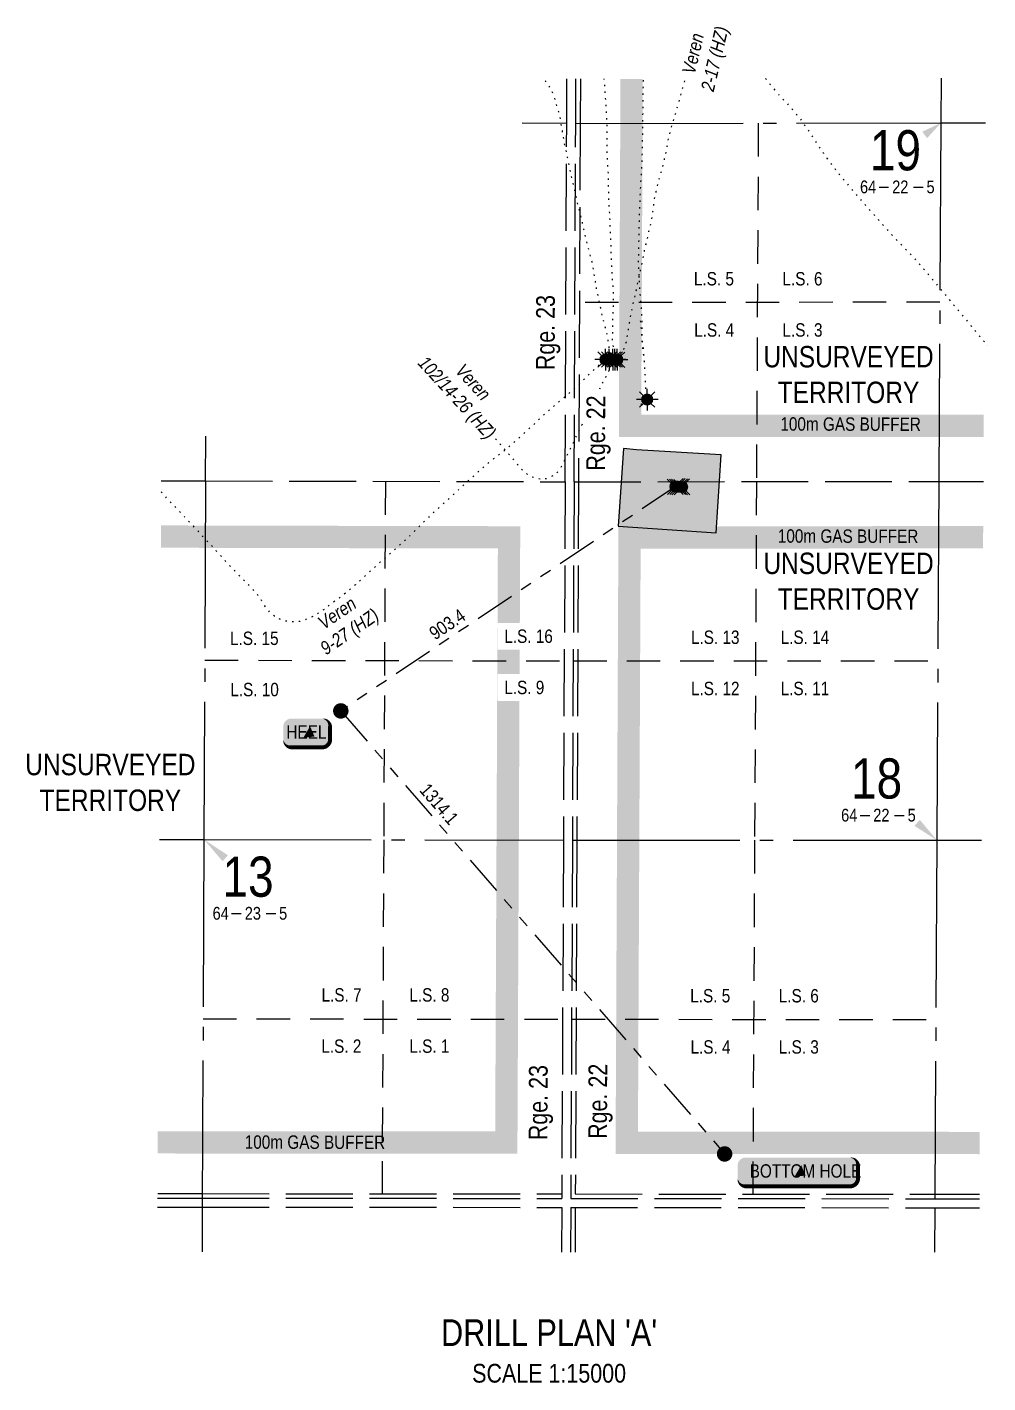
# Model space of a CAD drawing. Extents: x 476470 to 482026, y 6039448 to 6045135.
# Drawn here: x 477881 to 478598, y 6041385 to 6042397 of the extents above; entities that cross this region are included whole.
import ezdxf
from ezdxf.enums import TextEntityAlignment as Align

# ---------------------------------------------------------------- set-up
doc = ezdxf.new("R2010")
doc.units = 0
doc.header["$LTSCALE"] = 5
for name, pattern in [('foc-DOT', [1, 0.2, -0.8]), ('foc-DRILLPATH', [14.75, 6, -1.75, 1.75, -1.75, 1.75, -1.75]), ('foc-LSD', [8, 5, -3]), ('foc-QUARTERLINE', [33, 25, -3, 2, -3]), ('foc-UNSURVEYED', [12.5, 10, -2.5])]:
    doc.linetypes.add(name, pattern=pattern)
for name, color, linetype in [('10', 1, 'Continuous'), ('9', 3, 'Continuous'), ('ABADATA-DRILL-T', 8, 'Continuous'), ('AS-DRILL', 8, 'foc-DOT'), ('AS-TARGET-GAS', 182, 'Continuous'), ('AS-TARGET-GAS-H', 181, 'Continuous'), ('D-TXT', 6, 'Continuous'), ('DETAIL-T', 7, 'Continuous'), ('L-BD', 7, 'Continuous'), ('L-MON', 1, 'Continuous'), ('L-QSEC', 8, 'foc-QUARTERLINE'), ('L-SECLBL', 7, 'Continuous'), ('L-SECTION-LSD', 7, 'foc-LSD'), ('L-UNS-T', 3, 'Continuous'), ('L-USEC', 7, 'foc-UNSURVEYED'), ('P-PDRILLPATH', 12, 'foc-DRILLPATH'), ('P-PROPOSED', 10, 'Continuous'), ('P-PROPOSED-H', 21, 'Continuous')]:
    doc.layers.add(name, color=color, linetype=linetype)
doc.styles.add('100L', font='ARIALN.TTF', dxfattribs={"height": 11})
doc.styles.add('80', font='ARIALN.TTF', dxfattribs={"height": 10})
doc.styles.add('80CG', font='ARIALN.TTF', dxfattribs={"height": 10})
doc.styles.add('80L', font='ARIALN.TTF', dxfattribs={"height": 10})
doc.styles.add('SIMPLEX', font='ARIALN.TTF')

# ---------------------------------------------------------------- blocks, each defined once
blk = doc.blocks.new('plbh')
at = {"layer": 'L-MON'}
h = blk.add_hatch(color=255, dxfattribs=at)
h.dxf.hatch_style = 1
edge = h.paths.add_edge_path()
edge.add_arc((0, 0), 1.16, 0, 360)
h = blk.add_hatch(color=256, dxfattribs=at)
h.dxf.hatch_style = 1
h.paths.add_polyline_path([(-0.96, 0, 1), (0.96, 0, 1)])
h.paths.add_polyline_path([(0.91, 0, -1), (-0.91, 0, -1)], flags=16)
h.paths.add_polyline_path([(0.45, 0, -1), (-0.45, 0, -1)], flags=0)
h = blk.add_hatch(color=256, dxfattribs=at)
h.dxf.hatch_style = 1
h.paths.add_polyline_path([(-0.45, 0, 1), (0.45, 0, 1)])
h.paths.add_polyline_path([(0.4, 0, -1), (-0.4, 0, -1)], flags=16)
at = {"layer": 'L-MON', "color": 240}
for radius in [0.96, 0.91, 0.45, 0.4]:
    blk.add_circle((0, 0), radius, dxfattribs=at)
blk = doc.blocks.new('L-SECLBL')
at = {"layer": '9', "color": 7}
for p, q in [((-5.1, -27.8), (-12.3, -27.8)), ((20.7, -27.8), (13.5, -27.8))]:
    blk.add_line(p, q, dxfattribs=at)
at = {"layer": '10', "color": 2, "style": 'SIMPLEX'}
blk.add_attdef('SEC', text='', height=30, dxfattribs=at).set_placement((0, 0), align=Align.MIDDLE)
at = {"layer": '10', "color": 5, "style": '80L'}
blk.add_attdef('TWP', text='', height=9.5, dxfattribs=at).set_placement((-14.4, -27.4), align=Align.MIDDLE_RIGHT)
blk.add_attdef('RGE', text='', height=9.5, dxfattribs=at).set_placement((3.6, -27.4), align=Align.MIDDLE_CENTER)
blk.add_attdef('MER', text='', height=9.5, dxfattribs=at).set_placement((23.2, -27.4), align=Align.MIDDLE_LEFT)
blk = doc.blocks.new('GAS')
h = blk.add_hatch(color=255)
h.dxf.hatch_style = 1
edge = h.paths.add_edge_path()
edge.add_arc((0, 0), 0.9, 0, 360)
for p, q in [((-0.81, 0), (-1.62, 0)), ((-0.57, 0.57), (-1.14, 1.14)), ((0, 0.81), (0, 1.62)), ((0.57, 0.57), (1.14, 1.14)), ((1.62, 0), (0.81, 0)), ((-0.57, -0.57), (-1.14, -1.14)), ((0, -0.81), (0, -1.62)), ((1.14, -1.14), (0.57, -0.57))]:
    blk.add_line(p, q)
blk.add_circle((0, 0), 0.8)
blk = doc.blocks.new('WC')
at = {"layer": 'L-MON'}
h = blk.add_hatch(color=255, dxfattribs=at)
h.dxf.hatch_style = 1
edge = h.paths.add_edge_path()
edge.add_arc((0, 0), 0.9, 0, 360)
at = {"layer": 'L-MON', "color": 240, "flags": 128}
for points in [[(-0.62, 0.5), (-1.23, 1.12)], [(0.52, 0.61), (1.13, 1.21)], [(-1.18, -1.18), (-0.56, -0.57)], [(1.16, -1.18), (0.56, -0.57)]]:
    blk.add_lwpolyline(points, dxfattribs=at)
at = {"layer": 'L-MON', "color": 240}
for radius in [0.8, 0.373]:
    blk.add_circle((0, 0), radius, dxfattribs=at)
blk = doc.blocks.new('*U73')
h = blk.add_hatch(color=254)
edge = h.paths.add_edge_path()
edge.add_line((-39, -11.5), (39, -11.5))
edge.add_arc((39, -5.5), 6, 270, 360)
edge.add_line((45, -5.5), (45, 4))
edge.add_arc((39, 4), 6, 0, 90)
edge.add_line((39, 10), (-39, 10))
edge.add_arc((-39, 4), 6, 90, 180)
edge.add_line((-45, 4), (-45, -5.5))
edge.add_arc((-39, -5.5), 6, 180, 270)
at = {"color": 1, "flags": 128}
blk.add_lwpolyline([(-39, -11.5, 3, 3, 0), (39, -11.5, 3, 3, 0.414214), (45, -5.5, 3, 3, 0), (45, 4, 3, 0, 0.414214), (39, 10, 0, 0, 0), (-39, 10, 0, 0, 0.414214), (-45, 4, 0, 0, 0), (-45, -5.5, 0, 3, 0.414214)], format="xyseb", close=True, dxfattribs=at)
blk.add_lwpolyline([(5.8, -3.4, 0, 10, 0), (0, 0, 5, 5, 0)], format="xyseb", dxfattribs=at)
at = {"color": 1, "style": '80'}
blk.add_attdef('ENTER_TEXT_001', (-36, -5), '', height=10, dxfattribs=at)
blk = doc.blocks.new('*U69')
h = blk.add_hatch(color=254)
edge = h.paths.add_edge_path()
edge.add_line((-11.5, -11.5), (11.5, -11.5))
edge.add_arc((11.5, -5.5), 6, 270, 360)
edge.add_line((17.5, -5.5), (17.5, 4))
edge.add_arc((11.5, 4), 6, 0, 90)
edge.add_line((11.5, 10), (-11.5, 10))
edge.add_arc((-11.5, 4), 6, 90, 180)
edge.add_line((-17.5, 4), (-17.5, -5.5))
edge.add_arc((-11.5, -5.5), 6, 180, 270)
at = {"color": 1, "flags": 128}
blk.add_lwpolyline([(-11.5, -11.5, 3, 3, 0), (11.5, -11.5, 3, 3, 0.414214), (17.5, -5.5, 3, 3, 0), (17.5, 4, 3, 0, 0.414214), (11.5, 10, 0, 0, 0), (-11.5, 10, 0, 0, 0.414214), (-17.5, 4, 0, 0, 0), (-17.5, -5.5, 0, 3, 0.414214)], format="xyseb", close=True, dxfattribs=at)
blk.add_lwpolyline([(5.8, -3.4, 0, 10, 0), (0, 0, 5, 5, 0)], format="xyseb", dxfattribs=at)
at = {"color": 1, "style": '80'}
blk.add_attdef('ENTER_TEXT_001', (-36, -5), '', height=10, dxfattribs=at)

msp = doc.modelspace()

# ---------------------------------------------------------------- hatches: boundary and pattern name
at = {"layer": 'AS-TARGET-GAS-H'}
h = msp.add_hatch(color=256, dxfattribs=at)
h.dxf.hatch_style = 1
h.paths.add_polyline_path([(478595.368, 6042091.239), (478595.463, 6042107.901), (478561.838, 6042107.882), (478339.55, 6042107.758), (478340.545, 6042325.126), (478340.698, 6042358.481), (478324.037, 6042358.557), (478323.884, 6042325.202), (478322.812, 6042091.087), (478561.848, 6042091.221)])
h = msp.add_hatch(color=256, dxfattribs=at)
h.dxf.hatch_style = 1
h.paths.add_polyline_path([(478248.096, 6041790.264), (478249.169, 6042024.507), (478014.072, 6042025.03), (477980.757, 6042025.105), (477980.719, 6042008.443), (478014.035, 6042008.369), (478232.431, 6042007.883), (478231.435, 6041790.341), (478230.438, 6041572.496), (478011.627, 6041572.682), (477978.337, 6041572.712), (477978.322, 6041556.05), (478011.612, 6041556.02), (478247.024, 6041555.821)])
h = msp.add_hatch(color=256, dxfattribs=at)
h.dxf.hatch_style = 1
h.paths.add_polyline_path([(478592.428, 6041572.201), (478558.84, 6041572.228), (478337.1, 6041572.408), (478339.093, 6042007.803), (478561.894, 6042007.928), (478594.896, 6042007.946), (478594.991, 6042024.608), (478561.885, 6042024.589), (478322.507, 6042024.455), (478320.362, 6041555.76), (478558.826, 6041555.567), (478592.333, 6041555.539)])
at = {"layer": 'P-PROPOSED-H'}
h = msp.add_hatch(color=256, dxfattribs=at)
h.dxf.hatch_style = 1
h.paths.add_polyline_path([(478399.361, 6042077.903), (478336.084, 6042081.674), (478326.183, 6042082.669), (478322.392, 6042024.459), (478395.57, 6042019.693)])

# ---------------------------------------------------------------- linework, layer by layer
at = {"layer": 'AS-DRILL', "elevation": -283.74, "flags": 128}
for points in [[(478316.597, 6042149.115), (478316.597, 6042149.115), (478316.637, 6042149.132), (478316.717, 6042149.171), (478316.78, 6042149.238), (478316.828, 6042149.318), (478316.895, 6042149.421), (478316.962, 6042149.53), (478317.036, 6042149.66), (478317.12, 6042149.793), (478317.22, 6042149.912), (478317.334, 6042150.045), (478317.365, 6042150.245), (478317.313, 6042150.575), (478317.285, 6042150.979), (478317.26, 6042151.362), (478317.242, 6042151.742), (478317.227, 6042152.106), (478317.172, 6042152.386), (478317.132, 6042152.406), (478317.131, 6042152.283), (478317.148, 6042152.186), (478317.137, 6042152.153), (478317.131, 6042152.156), (478317.157, 6042152.146), (478317.164, 6042152.159), (478317.068, 6042152.247), (478316.968, 6042152.35), (478316.859, 6042152.474), (478316.739, 6042152.598), (478316.603, 6042152.709), (478316.444, 6042152.823), (478316.281, 6042152.937), (478316.145, 6042153.057), (478316.079, 6042153.191), (478316.04, 6042153.348), (478315.939, 6042153.948), (478315.91, 6042154.865), (478315.865, 6042156.012), (478315.715, 6042157.283), (478315.501, 6042158.734), (478315.236, 6042160.402), (478314.964, 6042162.273), (478314.621, 6042164.365), (478314.123, 6042166.904), (478313.486, 6042169.777), (478312.776, 6042172.703), (478312.04, 6042175.74), (478311.284, 6042178.677), (478310.524, 6042181.541), (478309.878, 6042184.474), (478309.298, 6042187.48), (478308.725, 6042190.396), (478308.118, 6042193.185), (478307.505, 6042195.968), (478306.868, 6042198.808), (478306.228, 6042201.681), (478305.731, 6042204.543), (478305.264, 6042207.332), (478304.791, 6042210.214), (478304.342, 6042213.363), (478303.926, 6042216.405), (478303.459, 6042219.164), (478302.832, 6042221.87), (478302.069, 6042224.82), (478301.177, 6042227.945), (478300.304, 6042231.019), (478299.508, 6042234.032), (478298.792, 6042237.016), (478298.12, 6042240.152), (478297.415, 6042243.266), (478296.721, 6042246.156), (478296.117, 6042248.882), (478295.521, 6042251.758), (478294.862, 6042254.784), (478294.159, 6042257.801), (478293.4, 6042260.821), (478292.58, 6042263.798), (478291.807, 6042266.672), (478291.173, 6042269.532), (478290.603, 6042272.321), (478290.039, 6042274.934), (478289.438, 6042277.63), (478288.729, 6042280.656), (478287.894, 6042283.977), (478287.053, 6042287.401), (478286.299, 6042290.775), (478285.674, 6042293.964), (478285.125, 6042297.06), (478284.545, 6042299.999), (478283.905, 6042302.919), (478283.189, 6042305.913), (478282.556, 6042308.782), (478282.082, 6042311.478), (478281.614, 6042314.16), (478281.104, 6042316.916), (478280.6, 6042319.758), (478280.12, 6042322.584), (478279.65, 6042325.406), (478279.184, 6042328.305), (478278.651, 6042331.237), (478277.924, 6042334.104), (478277.034, 6042337.015), (478276.122, 6042340.042), (478275.206, 6042343.217), (478274.102, 6042346.549), (478272.617, 6042349.912), (478270.723, 6042353.241), (478268.258, 6042356.559), (478266.41, 6042358.68)], [(478319.873, 6042148.952), (478319.873, 6042148.952), (478319.89, 6042148.952), (478319.93, 6042148.958), (478319.99, 6042148.981), (478320.047, 6042149.001), (478320.134, 6042149.031), (478320.224, 6042149.077), (478320.305, 6042149.213), (478320.366, 6042149.529), (478320.418, 6042150.019), (478320.445, 6042150.676), (478320.435, 6042151.496), (478320.329, 6042152.426), (478320.111, 6042153.394), (478319.848, 6042154.309), (478319.576, 6042155.303), (478319.274, 6042156.361), (478319.006, 6042157.389), (478318.814, 6042158.43), (478318.609, 6042159.471), (478318.41, 6042160.512), (478318.272, 6042161.486), (478318.215, 6042162.116), (478318.208, 6042162.216), (478318.167, 6042163.277), (478318.17, 6042164.066), (478318.189, 6042164.506), (478318.237, 6042166.143), (478318.249, 6042168.056), (478318.282, 6042170.839), (478318.333, 6042173.229), (478318.365, 6042175.896), (478318.382, 6042178.796), (478318.45, 6042181.872), (478318.648, 6042185.148), (478318.875, 6042188.657), (478318.915, 6042192.317), (478318.823, 6042196.19), (478318.692, 6042200.218), (478318.491, 6042204.369), (478318.154, 6042208.64), (478317.794, 6042212.962), (478317.529, 6042217.48), (478317.335, 6042222.318), (478317.205, 6042227.372), (478317.067, 6042232.202), (478316.923, 6042236.963), (478316.729, 6042241.821), (478316.48, 6042246.445), (478316.314, 6042250.846), (478316.141, 6042255.294), (478315.908, 6042259.661), (478315.616, 6042264.219), (478315.372, 6042269.017), (478315.304, 6042273.711), (478315.181, 6042278.175), (478315.096, 6042282.762), (478315.027, 6042287.379), (478314.758, 6042291.737), (478314.451, 6042296.029), (478314.142, 6042300.517), (478313.967, 6042305.128), (478314.011, 6042309.594), (478314.099, 6042314.24), (478314.178, 6042319.003), (478314.123, 6042323.757), (478313.935, 6042328.461), (478313.682, 6042332.763), (478313.395, 6042336.991), (478313.125, 6042341.375), (478312.83, 6042345.99), (478312.496, 6042350.782), (478312.108, 6042355.54), (478311.866, 6042358.736)], [(478321.533, 6042148.87), (478321.533, 6042148.87), (478321.506, 6042148.853), (478321.446, 6042148.8), (478321.376, 6042148.754), (478321.339, 6042148.741), (478321.373, 6042148.734), (478321.443, 6042148.744), (478321.509, 6042148.763), (478321.576, 6042148.76), (478321.649, 6042148.729), (478321.706, 6042148.689), (478321.755, 6042148.635), (478321.862, 6042148.682), (478322.03, 6042148.948), (478322.226, 6042149.447), (478322.439, 6042150.049), (478322.631, 6042150.635), (478322.814, 6042151.221), (478323.026, 6042151.71), (478323.282, 6042152.105), (478323.55, 6042152.494), (478323.728, 6042152.723), (478324.056, 6042153.041), (478324.481, 6042153.326), (478324.946, 6042153.777), (478325.497, 6042154.635), (478326.169, 6042155.922), (478326.934, 6042157.601), (478327.727, 6042159.664), (478328.395, 6042162.071), (478328.904, 6042164.812), (478329.377, 6042167.67), (478329.851, 6042170.535), (478330.358, 6042173.609), (478330.886, 6042176.707), (478331.431, 6042179.817), (478331.928, 6042182.839), (478332.485, 6042185.726), (478333.169, 6042188.706), (478333.806, 6042191.673), (478334.476, 6042194.683), (478335.228, 6042197.913), (478335.95, 6042201.14), (478336.641, 6042204.24), (478337.326, 6042207.507), (478337.947, 6042210.647), (478338.564, 6042213.565), (478339.177, 6042216.375), (478339.763, 6042219.056), (478340.332, 6042221.63), (478340.874, 6042224.247), (478341.413, 6042226.942), (478341.896, 6042229.709), (478342.429, 6042232.547), (478343.14, 6042235.45), (478343.924, 6042238.47), (478344.608, 6042241.61), (478345.212, 6042244.644), (478345.895, 6042247.424), (478346.614, 6042250.071), (478347.224, 6042252.868), (478347.752, 6042256.096), (478348.252, 6042259.54), (478348.677, 6042262.765), (478349.041, 6042265.753), (478349.431, 6042268.618), (478350.024, 6042271.595), (478350.806, 6042274.705), (478351.556, 6042277.738), (478352.136, 6042280.449), (478352.741, 6042283.096), (478353.575, 6042285.956), (478354.472, 6042288.978), (478355.33, 6042292.091), (478356.128, 6042295.254), (478356.886, 6042298.42), (478357.621, 6042301.584), (478358.326, 6042304.82), (478358.951, 6042308.038), (478359.462, 6042311.222), (478360.07, 6042314.392), (478360.838, 6042317.599), (478361.653, 6042320.702), (478362.514, 6042323.738), (478363.415, 6042326.804), (478364.363, 6042329.973), (478365.304, 6042333.102), (478366.249, 6042336.247), (478367.167, 6042339.476), (478368.052, 6042342.689), (478368.92, 6042345.815), (478369.754, 6042348.874), (478370.588, 6042351.917), (478371.489, 6042354.99), (478372.277, 6042358.009), (478372.446, 6042358.812)], [(478343.971, 6042119.13), (478343.968, 6042119.13), (478342.911, 6042118.405), (478342.563, 6042118.133), (478342.115, 6042117.749), (478341.589, 6042117.281), (478341.027, 6042116.74), (478340.468, 6042116.2), (478340.26, 6042116.001), (478340.059, 6042115.788), (478339.949, 6042115.685), (478339.905, 6042115.639), (478339.858, 6042115.632), (478339.752, 6042115.64), (478339.695, 6042115.623), (478339.685, 6042115.6), (478339.615, 6042115.57), (478339.575, 6042115.557), (478339.338, 6042115.495), (478338.997, 6042115.446), (478339.147, 6042115.406), (478339.314, 6042115.332), (478339.498, 6042115.484), (478339.762, 6042115.646), (478339.772, 6042116.42), (478339.936, 6042117.199), (478340.384, 6042117.593), (478340.708, 6042117.802), (478340.795, 6042117.898), (478340.949, 6042117.957), (478341.186, 6042118.11), (478341.408, 6042118.415), (478341.579, 6042118.664), (478341.677, 6042118.884), (478341.702, 6042119.221), (478341.693, 6042119.517), (478341.705, 6042119.917), (478341.707, 6042120.294), (478341.861, 6042120.577), (478342.179, 6042120.822), (478342.561, 6042121.15), (478342.902, 6042121.512), (478343.036, 6042121.648), (478343.073, 6042121.671), (478343.103, 6042121.724), (478343.114, 6042121.811), (478343.11, 6042121.844), (478343.085, 6042122.061), (478343.033, 6042122.384), (478342.985, 6042122.821), (478342.957, 6042123.358), (478342.947, 6042123.972), (478342.94, 6042124.672), (478342.924, 6042125.458), (478342.908, 6042126.325), (478342.892, 6042127.268), (478342.88, 6042128.272), (478342.858, 6042129.302), (478342.83, 6042130.382), (478342.815, 6042131.519), (478342.811, 6042132.726), (478342.783, 6042133.979), (478342.729, 6042135.256), (478342.662, 6042136.53), (478342.581, 6042137.817), (478342.497, 6042139.154), (478342.394, 6042140.534), (478342.294, 6042141.978), (478342.195, 6042143.599), (478342.188, 6042143.705), (478342.161, 6042144.192), (478342.111, 6042144.979), (478342.086, 6042145.312), (478341.976, 6042146.733), (478341.857, 6042148.35), (478341.731, 6042150.097), (478341.523, 6042151.902), (478341.188, 6042153.773), (478340.868, 6042155.748), (478340.647, 6042157.806), (478340.477, 6042159.94), (478340.341, 6042162.127), (478340.254, 6042164.378), (478340.225, 6042166.661), (478340.242, 6042168.978), (478340.3, 6042171.318), (478340.367, 6042173.691), (478340.369, 6042176.111), (478340.277, 6042178.608), (478340.116, 6042181.179), (478339.938, 6042183.823), (478339.754, 6042186.517), (478339.56, 6042189.288), (478339.343, 6042192.126), (478339.093, 6042195.043), (478338.837, 6042198.005), (478338.614, 6042200.989), (478338.441, 6042204.01), (478338.292, 6042207.064), (478338.13, 6042210.188), (478338.102, 6042210.698), (478337.948, 6042213.339), (478337.756, 6042216.487), (478337.694, 6042217.587), (478337.604, 6042219.651), (478337.565, 6042222.804), (478337.607, 6042225.984), (478337.648, 6042229.181), (478337.703, 6042232.367), (478337.798, 6042235.563), (478337.906, 6042238.739), (478337.934, 6042239.729), (478338.005, 6042242.946), (478338.009, 6042243.066), (478338.07, 6042246.159), (478338.122, 6042249.379), (478338.17, 6042252.588), (478338.238, 6042255.808), (478338.35, 6042259.021), (478338.556, 6042263.907), (478338.738, 6042268.659), (478338.92, 6042273.558), (478339.142, 6042278.264), (478339.425, 6042283.213), (478339.714, 6042287.868), (478340.019, 6042292.69), (478340.238, 6042297.446), (478340.453, 6042307.095), (478340.641, 6042316.744), (478340.785, 6042326.39), (478340.904, 6042336.047), (478341.018, 6042345.69), (478341.14, 6042355.336), (478341.176, 6042357.386), (478341.204, 6042358.773)], [(478432.463, 6042358.886), (478433.671, 6042357.337), (478435.676, 6042354.778), (478437.767, 6042352.175), (478439.994, 6042349.501), (478442.382, 6042346.777), (478444.906, 6042344.008), (478447.562, 6042341.179), (478450.286, 6042338.27), (478452.995, 6042335.234), (478455.64, 6042332.035), (478458.225, 6042328.713), (478460.749, 6042325.258), (478463.232, 6042321.676), (478465.662, 6042318.011), (478468.057, 6042314.257), (478470.497, 6042310.505), (478473.009, 6042306.777), (478475.579, 6042303.058), (478478.225, 6042299.363), (478480.944, 6042295.677), (478483.738, 6042292.044), (478489.004, 6042285.436), (478489.451, 6042284.877), (478495.275, 6042277.78), (478501.232, 6042270.805), (478504.256, 6042267.351), (478507.204, 6042264.014), (478513.432, 6042257.068), (478519.51, 6042250.193), (478525.595, 6042243.335), (478531.867, 6042236.646), (478538.303, 6042230.092), (478544.599, 6042223.426), (478550.623, 6042216.472), (478556.548, 6042209.454), (478562.431, 6042202.39), (478568.319, 6042195.349), (478574.193, 6042188.278), (478580.023, 6042181.188), (478585.9, 6042174.127), (478591.734, 6042167.03), (478597.681, 6042160.032), (478598.492, 6042159.121)], [(478343.971, 6042119.13), (478342.908, 6042118.405), (478342.563, 6042118.13), (478342.115, 6042117.745), (478341.589, 6042117.278), (478341.027, 6042116.74), (478340.464, 6042116.196), (478340.26, 6042115.997), (478340.059, 6042115.788), (478339.949, 6042115.685), (478339.905, 6042115.636), (478339.855, 6042115.632), (478339.748, 6042115.64), (478339.692, 6042115.62), (478339.681, 6042115.597), (478339.611, 6042115.567), (478339.575, 6042115.557), (478339.334, 6042115.495), (478338.994, 6042115.443), (478339.144, 6042115.402), (478339.31, 6042115.332), (478339.494, 6042115.484), (478339.762, 6042115.646), (478339.769, 6042116.42), (478339.936, 6042117.199), (478340.381, 6042117.59), (478340.705, 6042117.799), (478340.795, 6042117.898), (478340.949, 6042117.957), (478341.186, 6042118.11), (478341.405, 6042118.415), (478341.576, 6042118.664), (478341.673, 6042118.881), (478341.698, 6042119.221), (478341.693, 6042119.517), (478341.701, 6042119.914), (478341.703, 6042120.291), (478341.861, 6042120.573), (478342.179, 6042120.818), (478342.557, 6042121.147), (478342.902, 6042121.512), (478343.033, 6042121.644), (478343.07, 6042121.671), (478343.103, 6042121.721), (478343.11, 6042121.844), (478343.081, 6042122.058), (478343.03, 6042122.384), (478342.985, 6042122.818), (478342.954, 6042123.355), (478342.944, 6042123.972), (478342.937, 6042124.672), (478342.924, 6042125.458), (478342.905, 6042126.325), (478342.889, 6042127.265), (478342.877, 6042128.272), (478342.855, 6042129.302), (478342.83, 6042130.379), (478342.815, 6042131.519), (478342.811, 6042132.722), (478342.783, 6042133.979), (478342.726, 6042135.256), (478342.659, 6042136.53), (478342.581, 6042137.813), (478342.494, 6042139.154), (478342.39, 6042140.531), (478342.29, 6042141.975), (478342.195, 6042143.595), (478342.188, 6042143.705), (478342.157, 6042144.192), (478342.108, 6042144.979), (478342.004, 6042146.303), (478341.88, 6042147.607), (478341.766, 6042148.871), (478341.688, 6042150.068), (478341.637, 6042151.225), (478341.579, 6042152.418), (478341.505, 6042153.655), (478341.411, 6042154.946), (478341.287, 6042156.3), (478341.127, 6042157.7), (478340.933, 6042159.135), (478340.72, 6042160.606), (478340.53, 6042162.053), (478340.377, 6042163.494), (478340.253, 6042164.928), (478340.184, 6042165.718), (478339.978, 6042167.962), (478338.801, 6042180.831)], [(478314.958, 6042149.16), (478314.958, 6042149.16), (478314.958, 6042149.16), (478314.961, 6042149.14), (478314.951, 6042149.107), (478314.918, 6042149.07), (478314.867, 6042149.027), (478314.811, 6042148.991), (478314.76, 6042148.934), (478314.713, 6042148.855), (478314.676, 6042148.758), (478314.626, 6042148.622), (478314.598, 6042148.522), (478314.598, 6042148.475), (478314.608, 6042148.468), (478314.635, 6042148.555), (478314.679, 6042148.671), (478314.703, 6042148.785), (478314.677, 6042148.888), (478314.591, 6042148.992), (478314.464, 6042149.082), (478314.395, 6042149.166), (478314.355, 6042149.273), (478314.329, 6042149.35), (478314.323, 6042149.41), (478314.31, 6042149.5), (478314.24, 6042149.603), (478314.167, 6042149.64), (478313.767, 6042149.546), (478312.977, 6042149.016), (478311.79, 6042148.091), (478310.334, 6042146.898), (478308.634, 6042145.383), (478306.645, 6042143.589), (478304.379, 6042141.563), (478301.982, 6042139.33), (478299.528, 6042136.905), (478296.952, 6042134.334), (478294.333, 6042131.733), (478291.671, 6042129.172), (478289.071, 6042126.834), (478286.583, 6042124.619), (478284.063, 6042122.444), (478281.55, 6042120.332), (478278.86, 6042118.068), (478275.851, 6042115.522), (478272.692, 6042112.843), (478269.543, 6042110.128), (478266.366, 6042107.299), (478263.333, 6042104.503), (478260.567, 6042101.853), (478257.976, 6042099.358), (478255.351, 6042096.95), (478252.747, 6042094.646), (478250.263, 6042092.387), (478247.973, 6042090.155), (478245.69, 6042088.135), (478243.297, 6042086.156), (478240.743, 6042083.892), (478237.936, 6042081.498), (478234.988, 6042079.125), (478232.127, 6042076.912), (478229.181, 6042074.779), (478225.882, 6042072.217), (478222.596, 6042069.413), (478219.45, 6042066.68), (478216.253, 6042063.822), (478213.093, 6042060.873), (478210.039, 6042058.011), (478207.09, 6042055.345), (478204.185, 6042052.741), (478201.476, 6042050.264), (478198.795, 6042047.796), (478196.087, 6042045.316), (478193.556, 6042042.967), (478191.159, 6042040.745), (478188.768, 6042038.55), (478186.124, 6042036.245), (478183.273, 6042033.745), (478180.373, 6042031.015), (478177.376, 6042028.103), (478174.503, 6042025.183), (478171.682, 6042022.276), (478168.772, 6042019.389), (478165.943, 6042016.649), (478163.167, 6042014.052), (478160.296, 6042011.505), (478157.34, 6042008.816), (478154.34, 6042006.066), (478151.141, 6042003.314), (478147.901, 6042000.593), (478144.605, 6041997.738), (478141.391, 6041994.87), (478138.204, 6041991.995), (478134.994, 6041989.04), (478131.787, 6041986.064), (478128.824, 6041983.278), (478126.035, 6041980.741), (478123.241, 6041978.361), (478120.38, 6041975.997), (478117.613, 6041973.777), (478115.103, 6041971.795), (478112.621, 6041969.907), (478109.905, 6041967.943), (478106.711, 6041965.644), (478103.259, 6041962.957), (478099.7, 6041960.354), (478095.999, 6041958.077), (478092.264, 6041956.115), (478088.413, 6041954.529), (478084.404, 6041953.461), (478080.283, 6041953.07), (478076.29, 6041953.262), (478072.47, 6041953.974), (478068.93, 6041955.347), (478065.636, 6041957.315), (478062.667, 6041959.699), (478060.209, 6041962.427), (478058.362, 6041965.066), (478057.634, 6041966.259), (478056.592, 6041968.048), (478055.974, 6041969.114), (478055.2, 6041970.381), (478054.286, 6041971.718), (478053.209, 6041973.153), (478051.923, 6041974.709), (478050.401, 6041976.367), (478049.691, 6041977.093), (478047.889, 6041978.872), (478045.908, 6041980.821), (478043.748, 6041983.001), (478041.432, 6041985.365), (478038.968, 6041987.933), (478036.354, 6041990.679), (478033.577, 6041993.552), (478030.705, 6041996.562), (478027.836, 6041999.692), (478024.957, 6042002.902), (478022.082, 6042006.152), (478019.161, 6042009.422), (478016.126, 6042012.66), (478013.038, 6042015.908), (478011.698, 6042017.334), (478010.271, 6042018.864), (478009.94, 6042019.225), (478008.122, 6042021.157), (478004.991, 6042024.475), (478001.863, 6042027.826), (477998.705, 6042031.155), (477995.541, 6042034.473), (477989.245, 6042041.145), (477983.016, 6042047.884), (477980.792, 6042050.331)], [(478318.235, 6042148.996), (478318.235, 6042148.996), (478318.258, 6042148.983), (478318.308, 6042148.966), (478318.384, 6042148.936), (478318.481, 6042148.882), (478318.601, 6042148.811), (478318.747, 6042148.741), (478318.847, 6042148.694), (478318.873, 6042148.653), (478318.863, 6042148.607), (478318.849, 6042148.55), (478318.849, 6042148.44), (478318.878, 6042148.22), (478318.923, 6042147.927), (478318.958, 6042147.543), (478318.976, 6042147.086), (478318.924, 6042146.72), (478318.81, 6042146.497), (478318.756, 6042146.437), (478318.783, 6042146.511), (478318.804, 6042146.6), (478318.814, 6042146.677), (478318.801, 6042146.714), (478318.798, 6042146.717), (478318.718, 6042146.784), (478318.601, 6042146.831), (478318.478, 6042146.885), (478318.355, 6042146.949), (478318.222, 6042147), (478318.072, 6042147.054), (478317.906, 6042147.091), (478317.826, 6042147.058), (478317.846, 6042147.002), (478317.882, 6042146.961), (478317.892, 6042146.905), (478317.885, 6042146.855), (478317.888, 6042146.805), (478317.908, 6042146.758), (478317.951, 6042146.728), (478318.004, 6042146.718), (478318.071, 6042146.747), (478318.174, 6042146.76), (478318.284, 6042146.746), (478318.354, 6042146.696), (478318.417, 6042146.646), (478318.49, 6042146.639), (478318.524, 6042146.682), (478318.564, 6042146.748), (478318.635, 6042146.805), (478318.721, 6042146.854), (478318.828, 6042146.9), (478318.919, 6042146.95), (478318.982, 6042147.02), (478319.029, 6042147.093), (478319.08, 6042147.152), (478319.116, 6042147.202), (478319.143, 6042147.252), (478319.197, 6042147.335), (478319.221, 6042147.475), (478319.182, 6042147.655), (478319.123, 6042147.829), (478319.023, 6042147.986), (478318.917, 6042148.03), (478318.847, 6042148.007), (478318.579, 6042147.725), (478318.276, 6042147.203), (478317.886, 6042146.388), (478317.327, 6042145.191), (478316.633, 6042143.684), (478315.869, 6042141.967), (478314.98, 6042140.012), (478313.883, 6042137.83), (478312.595, 6042135.436), (478311.24, 6042132.882), (478309.877, 6042130.205), (478308.571, 6042127.515), (478307.419, 6042124.87), (478306.357, 6042122.231), (478305.242, 6042119.707), (478304.157, 6042117.298), (478302.983, 6042114.964), (478301.632, 6042112.563), (478300.26, 6042110.04), (478298.895, 6042107.509), (478297.613, 6042105.029), (478296.348, 6042102.511), (478295.127, 6042100.103), (478293.899, 6042097.769), (478292.595, 6042095.378), (478291.401, 6042093.064), (478290.451, 6042090.948), (478289.625, 6042088.882), (478288.722, 6042086.843), (478287.709, 6042084.878), (478286.727, 6042082.986), (478285.748, 6042081.074), (478284.776, 6042079.091), (478283.763, 6042077.039), (478282.686, 6042074.878), (478281.576, 6042072.596), (478280.481, 6042070.218), (478279.2, 6042067.741), (478277.368, 6042065.226), (478274.907, 6042062.95), (478271.926, 6042061.184), (478268.617, 6042060.006), (478265.138, 6042059.539), (478261.477, 6042059.963), (478257.656, 6042061.307), (478253.98, 6042063.528), (478250.83, 6042066.373), (478248.22, 6042069.361), (478246.358, 6042071.673), (478245.781, 6042072.393), (478244.501, 6042073.965), (478242.638, 6042076.144), (478241.488, 6042077.413), (478240.294, 6042078.715), (478238.947, 6042080.275), (478237.386, 6042082.132), (478235.573, 6042084.25), (478233.557, 6042086.566), (478231.431, 6042089.036), (478229.629, 6042091.182)]]:
    msp.add_lwpolyline(points, dxfattribs=at)
at = {"layer": 'L-QSEC'}
for p, q in [((478563.572, 6042359.05, -283.74), (478563.384, 6042325.734, -283.74)), ((478283.862, 6042325.385, -283.74), (478250.546, 6042325.483, -283.74)), ((478290.569, 6042325.394, -283.74), (478563.384, 6042325.734, -283.74)), ((478563.384, 6042325.734, -283.74), (478561.866, 6042057.905, -283.74)), ((478563.384, 6042325.734, -283.74), (478596.7, 6042325.775, -283.74)), ((478014.147, 6042058.346, -283.74), (478014.304, 6042091.662, -283.74)), ((478014.147, 6042058.346, -283.74), (478012.877, 6041790.531, -283.74)), ((478561.866, 6042057.905, -283.74), (478560.349, 6041790.077, -283.74)), ((477979.561, 6041790.583, -283.74), (478012.877, 6041790.531, -283.74)), ((478012.877, 6041790.531, -283.74), (478011.576, 6041516.002, -283.74)), ((478012.877, 6041790.531, -283.74), (478281.412, 6041790.112, -283.74)), ((478288.119, 6041790.111, -283.74), (478560.349, 6041790.077, -283.74)), ((478560.349, 6041790.077, -283.74), (478558.832, 6041522.251, -283.74)), ((478560.349, 6041790.077, -283.74), (478593.662, 6041790.072, -283.74)), ((478011.576, 6041516.002, -283.74), (478011.418, 6041482.677, -283.74)), ((478558.794, 6041515.548, -283.74), (478558.605, 6041482.232, -283.74))]:
    msp.add_line(p, q, dxfattribs=at)
at = {"layer": 'L-SECLBL', "elevation": -283.74, "flags": 128}
for points in [[(478563.384, 6042325.734, 0, 5.997, 0), (478551.28, 6042316.738, 0, 0, 0)], [(478560.349, 6041790.077, 0, 5.997, 0), (478545.653, 6041802.959, 0, 0, 0)], [(478012.877, 6041790.531, 0, 5.997, 0), (478028.809, 6041776.528, 0, 0, 0)]]:
    msp.add_lwpolyline(points, format="xyseb", dxfattribs=at)
at = {"layer": 'L-SECTION-LSD'}
for p, q in [((478426.976, 6042325.544, -283.74), (478425.605, 6042057.811, -283.74)), ((478562.625, 6042191.819, -283.74), (478289.956, 6042191.573, -283.74)), ((478148.392, 6042058.047, -283.74), (478147.145, 6041790.322, -283.74)), ((478425.605, 6042057.811, -283.74), (478424.226, 6041790.094, -283.74)), ((478013.512, 6041924.439, -283.74), (478282.024, 6041923.93, -283.74)), ((478288.731, 6041923.899, -283.74), (478561.108, 6041923.975, -283.74)), ((478147.145, 6041790.322, -283.74), (478145.897, 6041522.591, -283.74)), ((478424.226, 6041790.094, -283.74), (478422.846, 6041522.361, -283.74)), ((478012.229, 6041656.618, -283.74), (478280.8, 6041656.295, -283.74)), ((478287.506, 6041656.277, -283.74), (478559.59, 6041656.156, -283.74))]:
    msp.add_line(p, q, dxfattribs=at)
at = {"layer": 'L-USEC'}
for p, q in [((478283.862, 6042325.385, -283.74), (478284.014, 6042358.701, -283.74)), ((478290.569, 6042325.355, -283.74), (478290.721, 6042358.71, -283.74)), ((478294.068, 6042358.714, -283.74), (478293.915, 6042325.398, -283.74)), ((478282.637, 6042057.748, -283.74), (478283.862, 6042325.385, -283.74)), ((478289.344, 6042057.718, -283.74), (478290.569, 6042325.355, -283.74)), ((478293.915, 6042325.398, -283.74), (478292.69, 6042057.754, -283.74)), ((477980.831, 6042058.42, -283.74), (478014.147, 6042058.346, -283.74)), ((478014.147, 6042058.346, -283.74), (478282.637, 6042057.748, -283.74)), ((478282.637, 6042057.748, -283.74), (478281.412, 6041790.112, -283.74)), ((478289.344, 6042057.718, -283.74), (478288.118, 6041790.081, -283.74)), ((478289.344, 6042057.752, -283.74), (478561.866, 6042057.905, -283.74)), ((478292.69, 6042057.754, -283.74), (478291.465, 6041790.111, -283.74)), ((478561.866, 6042057.905, -283.74), (478595.179, 6042057.924, -283.74)), ((478281.412, 6041790.112, -283.74), (478280.187, 6041522.477, -283.74)), ((478288.118, 6041790.081, -283.74), (478286.894, 6041522.472, -283.74)), ((478291.465, 6041790.111, -283.74), (478290.255, 6041525.819, -283.74)), ((477978.292, 6041522.734, -283.74), (478011.582, 6041522.705, -283.74)), ((477978.308, 6041526.084, -283.74), (478011.624, 6041526.055, -283.74)), ((478011.582, 6041522.705, -283.74), (478280.187, 6041522.477, -283.74)), ((478011.624, 6041526.055, -283.74), (478280.202, 6041525.827, -283.74)), ((478286.894, 6041522.472, -283.74), (478558.799, 6041522.251, -283.74)), ((478558.799, 6041522.251, -283.74), (478592.145, 6041522.224, -283.74)), ((477978.26, 6041516.031, -283.74), (478011.576, 6041516.002, -283.74)), ((478011.576, 6041516.002, -283.74), (478280.156, 6041515.774, -283.74)), ((478280.156, 6041515.774, -283.74), (478280.004, 6041482.459, -283.74)), ((478286.859, 6041515.769, -283.74), (478286.707, 6041482.453, -283.74)), ((478286.859, 6041515.769, -283.74), (478558.794, 6041515.548, -283.74)), ((478290.209, 6041515.766, -283.74), (478290.057, 6041482.451, -283.74)), ((478558.794, 6041515.548, -283.74), (478592.107, 6041515.521, -283.74))]:
    msp.add_line(p, q, dxfattribs=at)
at = {"layer": 'L-USEC', "elevation": -283.74, "flags": 128}
for points in [[(478290.255, 6041525.819), (478558.851, 6041525.601)], [(478558.851, 6041525.601), (478592.164, 6041525.574)]]:
    msp.add_lwpolyline(points, dxfattribs=at)
at = {"layer": 'P-PDRILLPATH'}
for p, q in [((478365.096, 6042054.175), (478115.103, 6041886.583)), ((478115.103, 6041886.583), (478401.8, 6041555.7))]:
    msp.add_line(p, q, dxfattribs=at)
at = {"layer": 'P-PROPOSED', "elevation": -283.74, "flags": 128}
msp.add_lwpolyline([(478399.361, 6042077.903), (478336.084, 6042081.674), (478326.183, 6042082.669), (478322.392, 6042024.459), (478395.57, 6042019.693)], close=True, dxfattribs=at)

# ---------------------------------------------------------------- block references
at = {"layer": 'ABADATA-DRILL-T', "linetype": 'Continuous', "xscale": 4.99737400000001, "yscale": 4.99737400000001, "zscale": 4.99737400000001}
for p in [(478312.852, 6042148.996, -283.74), (478315.544, 6042148.996, -283.74), (478318.235, 6042148.996, -283.74), (478319.873, 6042148.952, -283.74), (478321.533, 6042148.87, -283.74), (478343.971, 6042119.13, -283.74)]:
    msp.add_blockref('GAS', p, dxfattribs=at)
at = {"layer": 'L-BD', "linetype": 'Continuous'}
ref = msp.add_blockref('*U69', (478089.637, 6041870.846), dxfattribs=dict(at, xscale=0.9994748, yscale=0.9994748, zscale=0.9994748))
ref.add_attrib('ENTER_TEXT_001', 'HEEL', (478074.461, 6041865.849), dxfattribs={"layer": '0', "color": 1, "height": 9.9947, "style": '80'})
at = {"layer": 'L-BD', "linetype": 'Continuous', "xscale": 0.9994748, "yscale": 0.9994748, "zscale": 0.9994748}
msp.add_blockref('*U73', (478456.529, 6041543), dxfattribs=at).add_auto_attribs({'ENTER_TEXT_001': 'BOTTOM HOLE'})
at = {"layer": 'L-MON', "xscale": 4.99737400000001, "yscale": 4.99737400000001, "zscale": 4.99737400000001}
for name, p in [('WC', (478365.096, 6042054.175, -283.74)), ('WC', (478366.732, 6042054.069, -283.74)), ('WC', (478368.369, 6042053.962, -283.74)), ('WC', (478370.005, 6042053.855, -283.74)), ('plbh', (478115.103, 6041886.583, -283.74)), ('plbh', (478401.8, 6041555.7, -283.74))]:
    msp.add_blockref(name, p, dxfattribs=at)
at = {"layer": 'L-SECLBL', "xscale": 0.9994748, "yscale": 0.9994748, "zscale": 0.9994748}
for p, values in [((478529.46, 6042305.334, -283.74), {'SEC': '19', 'TWP': '64', 'RGE': '22', 'MER': '5'}), ((478515.331, 6041836.125, -283.74), {'SEC': '18', 'TWP': '64', 'RGE': '22', 'MER': '5'}), ((478045.819, 6041762.806, -283.74), {'SEC': '13', 'TWP': '64', 'RGE': '23', 'MER': '5'})]:
    msp.add_blockref('L-SECLBL', p, dxfattribs=at).add_auto_attribs(values)

# ---------------------------------------------------------------- texts
at = {"layer": 'ABADATA-DRILL-T', "char_height": 9.99475, "attachment_point": 1, "style": '80L'}
for s, width, insert, rotation in [('\\pi9.7779;{\\fArial Narrow|b0|i1|c0|p34;Veren\\P\\pi0.38312;2-17 (HZ)}', 48.40832, (478367.6, 6042354.323, -283.74), 76.924278), ('\\pi24.13;{\\fArial Narrow|b0|i1|c0|p34;Veren\\P\\pi0.91903;102/14-26 (HZ)}', 77.11228, (478191.108, 6042164.563, -283.74), 312.515539), ('\\pi9.795;{\\fArial Narrow|b0|i1|c0|p34;Veren\\P\\pi0.44789;9-27 (HZ)}', 48.44243, (478088.756, 6041949.795, -283.74), 34.170819)]:
    msp.add_mtext_dynamic_manual_height_columns(s, width=width, gutter_width=50.026, heights=[0], dxfattribs=dict(at, insert=insert, rotation=rotation))
at = {"layer": 'AS-TARGET-GAS', "char_height": 9.99475, "attachment_point": 1, "rotation": 359.872457, "style": '80L'}
for insert in [(478443.466, 6042105.899), (478441.567, 6042022.238), (478043.342, 6041569.612)]:
    msp.add_mtext_dynamic_manual_height_columns('100m GAS BUFFER', width=104.97722, gutter_width=190, heights=[0], dxfattribs=dict(at, insert=insert))
at = {"layer": 'D-TXT', "color": 3, "char_height": 13.9926, "attachment_point": 1, "rotation": 89.737901, "style": '80L'}
for s, width, insert in [('Rge. 23', 73.75526, (478260.793, 6042141.099, -283.74)), ('Rge. 22', 63.86109, (478299.891, 6041566.985, -283.74)), ('Rge. 23', 73.75526, (478255.383, 6041566.004, -283.74))]:
    msp.add_mtext_dynamic_manual_height_columns(s, width=width, gutter_width=47.5, heights=[0], dxfattribs=dict(at, insert=insert))
at = {"layer": 'DETAIL-T', "color": 3, "insert": (478270.719, 6041408.479), "char_height": 19.9895, "width": 332.88386, "attachment_point": 5, "style": '80CG'}
msp.add_mtext("DRILL PLAN 'A'\\P{\\H0.7x;SCALE 1:15000}", dxfattribs=at)
at = {"layer": 'L-BD', "style": '80L'}
for s, rotation, p in [('903.4', 33.8373, (478194.632, 6041951.33, -186.541)), ('1314.1', 310.9076, (478188.588, 6041817.035, -283.74))]:
    msp.add_text(s, height=9.9947, rotation=rotation, dxfattribs=at).set_placement(p, align=Align.MIDDLE)
at = {"layer": 'L-UNS-T', "color": 3, "char_height": 15.9916, "attachment_point": 5, "style": '80L'}
for insert in [(478494.36, 6042137.704), (478494.392, 6041983.369), (477942.95, 6041833.095)]:
    msp.add_mtext_dynamic_manual_height_columns('UNSURVEYED TERRITORY', width=126.34675, gutter_width=47.475, heights=[0], dxfattribs=dict(at, insert=insert))

# ---------------------------------------------------------------- next in the draw order: texts
at = {"layer": 'D-TXT', "color": 3, "insert": (478298.414, 6042066.069, -283.74), "char_height": 13.9926, "attachment_point": 1, "rotation": 89.737901, "style": '80L', "bg_fill": 3, "box_fill_scale": 1.15, "bg_fill_color": 256, "bg_fill_true_color": 256, "bg_fill_transparency": 0}
msp.add_mtext_dynamic_manual_height_columns('Rge. 22', width=55.46196, gutter_width=47.5, heights=[0], dxfattribs=at)
at = {"layer": 'L-SECTION-LSD', "attachment_point": 1, "style": '100L', "bg_fill": 3, "box_fill_scale": 1.5, "bg_fill_color": 256, "bg_fill_transparency": 0}
for s, width, insert, char_height in [('\\pi1.7736;L.S. 5', 30.40114, (478377.106, 6042214.358, -283.74), 9.99475), ('L.S. 6', 30.48313, (478445.03, 6042214.358, -283.74), 9.9947), ('\\pi2.001;L.S. 4', 30.53989, (478377.106, 6042176.093, -283.74), 9.99475), ('L.S. 3', 30.37591, (478445.03, 6042176.093, -283.74), 9.9947), ('\\pi1.8642;L.S. 15', 36.85945, (478030.475, 6041945.805, -283.74), 9.99475), ('\\pi0.93691;L.S. 13', 35.86398, (478375.731, 6041946.599, -283.74), 9.99475), ('L.S. 14', 35.84352, (478443.655, 6041946.599, -283.74), 9.9947), ('\\pi2.0474;L.S. 10', 36.95405, (478030.475, 6041907.541, -283.74), 9.99475), ('\\pi0.93687;L.S. 12', 35.80259, (478375.731, 6041908.334, -283.74), 9.99475), ('L.S. 11', 34.28827, (478443.655, 6041908.334, -283.74), 9.9947), ('\\pi2.3211;L.S. 7', 30.88047, (478098.382, 6041679.481, -283.74), 9.99475), ('L.S. 8', 30.40114, (478166.306, 6041679.481, -283.74), 9.9947), ('\\pi1.7736;L.S. 5', 30.40114, (478374.352, 6041678.878, -283.74), 9.99475), ('L.S. 6', 30.48313, (478442.275, 6041678.878, -283.74), 9.9947), ('\\pi2.1554;L.S. 2', 30.65342, (478098.382, 6041641.216, -283.74), 9.99475), ('L.S. 1', 29.99119, (478166.306, 6041641.216, -283.74), 9.9947), ('\\pi2.001;L.S. 4', 30.53989, (478374.352, 6041640.614, -283.74), 9.99475), ('L.S. 3', 30.37591, (478442.275, 6041640.614, -283.74), 9.9947)]:
    msp.add_mtext_dynamic_manual_height_columns(s, width=width, gutter_width=55, heights=[0], dxfattribs=dict(at, insert=insert, char_height=char_height))
at = {"layer": 'L-SECTION-LSD', "char_height": 9.9947, "attachment_point": 1, "style": '100L', "bg_fill": 2}
for s, width, insert in [('L.S. 16', 36.94144, (478237.213, 6041947.367, -283.74)), ('L.S. 9', 30.52728, (478237.213, 6041909.102, -283.74))]:
    msp.add_mtext_dynamic_manual_height_columns(s, width=width, gutter_width=55, heights=[0], dxfattribs=dict(at, insert=insert))

doc.saveas('drawing.dxf')
